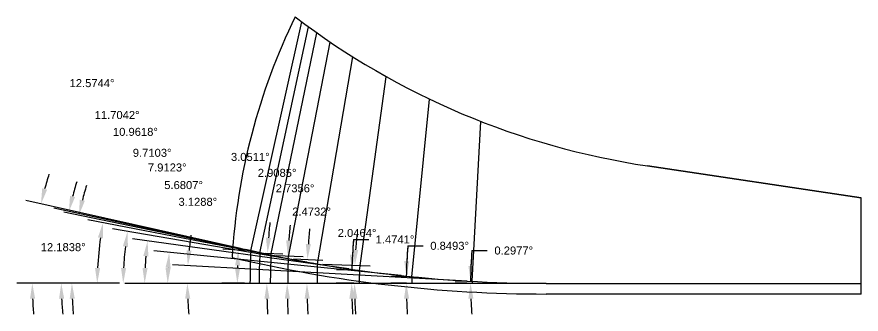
# Model space of a CAD drawing. Header units: inches. Extents: x 78 to 146, y -16.6 to 32.6.
# Drawn here: x 135.52 to 145.4, y -5.7 to -2.23 of the extents above; entities that cross this region are included whole.
import ezdxf

# ---------------------------------------------------------------- set-up
doc = ezdxf.new("R2010")
doc.units = ezdxf.units.IN
doc.header["$MEASUREMENT"] = 0
doc.header["$PDMODE"] = 35
doc.layers.get('Defpoints').update_dxf_attribs({"color": 10})
doc.layers.add('Blade_3', color=7, linetype='Continuous', true_color=0x00cc00)
doc.styles.get("Standard").update_dxf_attribs({"font": 'arial.ttf'})
doc.dimstyles.get("Standard").update_dxf_attribs({"dimtxt": 0.09375, "dimasz": 0.18, "dimexe": 0.18, "dimexo": 0.0625, "dimgap": 0.09, "dimtad": 0, "dimtih": 1, "dimtoh": 1, "dimdec": 4, "dimzin": 0, "dimdsep": 46, "dimtxsty": 'Standard', "dimcen": 0.09, "dimadec": 4, "dimazin": 0, "dimtfac": 1, "dimtdec": 4, "dimtofl": 0, "dimtmove": 0, "dimatfit": 3, "dimfxl": 1, "dimtolj": 1, "dimtzin": 0, "dimarcsym": 0})

# ---------------------------------------------------------------- blocks, each defined once
blk = doc.blocks.new('*D151')
at = {"layer": 'Blade_3', "color": 0, "lineweight": -2, "transparency": 16777216}
for p, q in [((140.8478, -4.9607), (141.0278, -4.9607)), ((140.7869, -5.3201), (140.6518, -5.3194)), ((140.7868, -5.3441), (140.6517, -5.3441))]:
    blk.add_line(p, q, dxfattribs=at)
for start, end in [(175.18924, 179.70228), (175.19012, 177.4462), (182.25608, 184.51216)]:
    blk.add_arc((145.4033, -5.3441), 4.5716, start, end, dxfattribs=at)
at = {"layer": 'Blade_3', "color": 0, "transparency": 16777216}
for points in [[(140.8663, -5.1412), (140.8063, -5.1397), (140.8318, -5.3204)], [(140.8053, -5.5247), (140.8653, -5.5235), (140.8317, -5.3441)]]:
    blk.add_solid(points, dxfattribs=at)
at = {"layer": 'Defpoints', "color": 0, "transparency": 16777216}
for p in [(140.8317, -5.3362), (140.8494, -5.3205), (140.8493, -5.3441), (145.4033, -5.3441)]:
    blk.add_point(p, dxfattribs=at)
at = {"layer": 'Blade_3', "color": 0, "transparency": 16777216, "insert": (141.3372, -4.9607), "char_height": 0.09375, "attachment_point": 5}
blk.add_mtext('\\A1;0.2977°', dxfattribs=at)
blk = doc.blocks.new('*D152')
at = {"layer": 'Blade_3', "color": 0, "lineweight": -2, "transparency": 16777216}
for p, q in [((140.0973, -4.9056), (140.2773, -4.9056)), ((140.082, -5.2652), (139.8998, -5.2625)), ((140.0814, -5.3441), (139.8992, -5.3441))]:
    blk.add_line(p, q, dxfattribs=at)
for start, end in [(175.2758, 179.15066), (175.27635, 177.21351), (181.93716, 183.87431)]:
    blk.add_arc((145.4033, -5.3441), 5.3242, start, end, dxfattribs=at)
at = {"layer": 'Blade_3', "color": 0, "transparency": 16777216}
for points in [[(140.1155, -5.0862), (140.0555, -5.0843), (140.0798, -5.2652)], [(140.0522, -5.5246), (140.1122, -5.5236), (140.0792, -5.3441)]]:
    blk.add_solid(points, dxfattribs=at)
at = {"layer": 'Defpoints', "color": 0, "transparency": 16777216}
for p in [(140.0792, -5.3178), (140.1445, -5.2662), (140.1439, -5.3441), (145.4033, -5.3441)]:
    blk.add_point(p, dxfattribs=at)
at = {"layer": 'Blade_3', "color": 0, "transparency": 16777216, "insert": (140.5867, -4.9056), "char_height": 0.09375, "attachment_point": 5}
blk.add_mtext('\\A1;0.8493°', dxfattribs=at)
blk = doc.blocks.new('*D153')
at = {"layer": 'Blade_3', "color": 0, "lineweight": -2, "transparency": 16777216}
for p, q in [((139.4619, -4.8313), (139.6419, -4.8313)), ((139.4681, -5.1914), (139.2618, -5.1861)), ((139.4661, -5.3441), (139.2598, -5.3441))]:
    blk.add_line(p, q, dxfattribs=at)
for start, end in [(175.0666, 178.52588), (175.067, 176.79644), (181.72944, 183.45889)]:
    blk.add_arc((145.4033, -5.3441), 5.9636, start, end, dxfattribs=at)
at = {"layer": 'Blade_3', "color": 0, "transparency": 16777216}
for points in [[(139.4791, -5.0121), (139.4191, -5.0096), (139.4418, -5.1907)], [(139.4125, -5.5246), (139.4725, -5.5236), (139.4398, -5.3441)]]:
    blk.add_solid(points, dxfattribs=at)
at = {"layer": 'Defpoints', "color": 0, "transparency": 16777216}
for p in [(139.5305, -5.193), (139.44, -5.293), (139.5286, -5.3441), (145.4033, -5.3441)]:
    blk.add_point(p, dxfattribs=at)
at = {"layer": 'Blade_3', "color": 0, "transparency": 16777216, "insert": (139.9469, -4.8313), "char_height": 0.09375, "attachment_point": 5}
blk.add_mtext('\\A1;1.4741°', dxfattribs=at)
blk = doc.blocks.new('*D154')
at = {"layer": 'Blade_3', "color": 0, "lineweight": -2, "transparency": 16777216}
for p, q in [((139.1007, -5.1189), (139.6574, -5.1388)), ((139.0967, -5.3441), (139.6537, -5.3441))]:
    blk.add_line(p, q, dxfattribs=at)
for start, end in [(174.4749, 176.21424), (181.73934, 183.47868)]:
    blk.add_arc((145.4033, -5.3441), 5.9296, start, end, dxfattribs=at)
at = {"layer": 'Blade_3', "color": 0, "transparency": 16777216}
for points in [[(139.5166, -4.9541), (139.4567, -4.9511), (139.4775, -5.1324)], [(139.4464, -5.5246), (139.5064, -5.5236), (139.4737, -5.3441)]]:
    blk.add_solid(points, dxfattribs=at)
at = {"layer": 'Defpoints', "color": 0, "transparency": 16777216}
for p in [(139.0383, -5.1167), (139.4741, -5.2735), (139.0342, -5.3441), (145.4033, -5.3441)]:
    blk.add_point(p, dxfattribs=at)
at = {"layer": 'Blade_3', "color": 0, "transparency": 16777216, "insert": (139.503, -4.7557), "char_height": 0.09375, "attachment_point": 5}
blk.add_mtext('\\A1;2.0464°', dxfattribs=at)
blk = doc.blocks.new('*D155')
at = {"layer": 'Blade_3', "color": 0, "lineweight": -2, "transparency": 16777216}
for p, q in [((138.7596, -5.0572), (139.1022, -5.072)), ((138.7534, -5.3441), (139.0964, -5.3441))]:
    blk.add_line(p, q, dxfattribs=at)
for start, end in [(174.34704, 175.93693), (181.58989, 183.17977)]:
    blk.add_arc((145.4033, -5.3441), 6.487, start, end, dxfattribs=at)
at = {"layer": 'Blade_3', "color": 0, "transparency": 16777216}
for points in [[(138.9626, -4.8862), (138.9027, -4.8828), (138.9224, -5.0642)], [(138.8889, -5.5245), (138.9488, -5.5237), (138.9164, -5.3441)]]:
    blk.add_solid(points, dxfattribs=at)
at = {"layer": 'Defpoints', "color": 0, "transparency": 16777216}
for p in [(138.6971, -5.0545), (138.917, -5.2508), (138.6909, -5.3441), (145.4033, -5.3441)]:
    blk.add_point(p, dxfattribs=at)
at = {"layer": 'Blade_3', "color": 0, "transparency": 16777216, "insert": (138.9708, -4.5054), "char_height": 0.09375, "attachment_point": 5}
blk.add_mtext('\\A1;2.4732°', dxfattribs=at)
blk = doc.blocks.new('*D156')
at = {"layer": 'Blade_3', "color": 0, "lineweight": -2, "transparency": 16777216}
blk.add_line((140.7246, -5.3136), (137.3424, -5.1288), dxfattribs=at)
for start, end in [(171.39338, 174.13229), (182.73891, 185.47782)]:
    blk.add_arc((141.2823, -5.3441), 3.7658, start, end, dxfattribs=at)
at = {"layer": 'Blade_3', "color": 0, "transparency": 16777216}
for points in [[(137.5661, -4.9615), (137.5063, -4.9568), (137.5221, -5.1386)], [(137.4908, -5.5248), (137.5508, -5.5234), (137.5165, -5.3441)]]:
    blk.add_solid(points, dxfattribs=at)
at = {"layer": 'Defpoints', "color": 0, "transparency": 16777216}
for p in [(137.5171, -5.2756), (140.787, -5.317), (140.9118, -5.3239), (136.783, -5.3441), (141.7158, -5.3441)]:
    blk.add_point(p, dxfattribs=at)
at = {"layer": 'Blade_3', "color": 0, "transparency": 16777216, "insert": (137.639, -4.3914), "char_height": 0.09375, "attachment_point": 5}
blk.add_mtext('\\A1;3.1288°', dxfattribs=at)
blk = doc.blocks.new('*D157')
at = {"layer": 'Blade_3', "color": 0, "lineweight": -2, "transparency": 16777216}
blk.add_line((140.0201, -5.2538), (137.1251, -4.9658), dxfattribs=at)
blk.add_arc((140.9282, -5.3441), 3.6419, 177.15148, 177.16785, dxfattribs=at)
at = {"layer": 'Blade_3', "color": 0, "transparency": 16777216}
for points in [[(137.2609, -5.1609), (137.3208, -5.1654), (137.3042, -4.9836)], [(137.3208, -5.1649), (137.2608, -5.1634), (137.2864, -5.3441)]]:
    blk.add_solid(points, dxfattribs=at)
at = {"layer": 'Defpoints', "color": 0, "transparency": 16777216}
for p in [(137.2883, -5.2238), (140.0823, -5.26), (140.2067, -5.2723), (136.783, -5.3441), (141.7158, -5.3441)]:
    blk.add_point(p, dxfattribs=at)
at = {"layer": 'Blade_3', "color": 0, "transparency": 16777216, "insert": (137.4723, -4.1954), "char_height": 0.09375, "attachment_point": 5}
blk.add_mtext('\\A1;5.6807°', dxfattribs=at)
blk = doc.blocks.new('*D158')
at = {"layer": 'Blade_3', "color": 0, "lineweight": -2, "transparency": 16777216}
blk.add_line((139.4067, -5.1758), (136.8726, -4.8236), dxfattribs=at)
blk.add_arc((140.618, -5.3441), 3.6014, 174.95174, 177.13599, dxfattribs=at)
at = {"layer": 'Blade_3', "color": 0, "transparency": 16777216}
for points in [[(137.0008, -5.0238), (137.0604, -5.0306), (137.0509, -4.8484)], [(137.0511, -5.1649), (136.9911, -5.1634), (137.0166, -5.3441)]]:
    blk.add_solid(points, dxfattribs=at)
at = {"layer": 'Defpoints', "color": 0, "transparency": 16777216}
for p in [(137.0204, -5.1784), (139.4686, -5.1844), (139.5924, -5.2016), (136.783, -5.3441), (141.7158, -5.3441)]:
    blk.add_point(p, dxfattribs=at)
at = {"layer": 'Blade_3', "color": 0, "transparency": 16777216, "insert": (137.281, -3.9896), "char_height": 0.09375, "attachment_point": 5}
blk.add_mtext('\\A1;7.9123°', dxfattribs=at)
blk = doc.blocks.new('*D159')
at = {"layer": 'Blade_3', "color": 0, "lineweight": -2, "transparency": 16777216}
for p, q in [((138.9151, -5.0956), (136.6395, -4.7062)), ((136.7205, -5.3441), (136.5853, -5.3441))]:
    blk.add_line(p, q, dxfattribs=at)
blk.add_arc((140.3674, -5.3441), 3.6021, 173.15316, 177.13657, dxfattribs=at)
at = {"layer": 'Blade_3', "color": 0, "transparency": 16777216}
for points in [[(136.7613, -4.9104), (136.8207, -4.919), (136.8169, -4.7366)], [(136.7998, -5.1649), (136.7398, -5.1634), (136.7653, -5.3441)]]:
    blk.add_solid(points, dxfattribs=at)
at = {"layer": 'Defpoints', "color": 0, "transparency": 16777216}
for p in [(138.9767, -5.1061), (139.0999, -5.1272), (136.7711, -5.1407), (136.783, -5.3441), (141.7158, -5.3441)]:
    blk.add_point(p, dxfattribs=at)
at = {"layer": 'Blade_3', "color": 0, "transparency": 16777216, "insert": (137.1045, -3.8181), "char_height": 0.09375, "attachment_point": 5}
blk.add_mtext('\\A1;9.7103°', dxfattribs=at)
blk = doc.blocks.new('*D160')
at = {"layer": 'Blade_3', "color": 0, "lineweight": -2, "transparency": 16777216}
for p, q in [((138.5744, -5.0307), (136.3527, -4.6004)), ((136.7205, -5.3441), (136.2813, -5.3441))]:
    blk.add_line(p, q, dxfattribs=at)
blk.add_arc((140.1926, -5.3441), 3.7313, 171.80242, 177.23573, dxfattribs=at)
at = {"layer": 'Blade_3', "color": 0, "transparency": 16777216}
for points in [[(136.4699, -4.8071), (136.529, -4.8171), (136.5294, -4.6346)], [(136.4956, -5.1649), (136.4357, -5.1634), (136.4613, -5.3441)]]:
    blk.add_solid(points, dxfattribs=at)
at = {"layer": 'Defpoints', "color": 0, "transparency": 16777216}
for p in [(136.4689, -5.1063), (138.6358, -5.0426), (138.7585, -5.0663), (136.783, -5.3441), (141.7158, -5.3441)]:
    blk.add_point(p, dxfattribs=at)
at = {"layer": 'Blade_3', "color": 0, "transparency": 16777216, "insert": (136.9084, -3.5731), "char_height": 0.09375, "attachment_point": 5}
blk.add_mtext('\\A1;10.9618°', dxfattribs=at)
blk = doc.blocks.new('*D179')
at = {"layer": 'Blade_3', "color": 0, "lineweight": -2, "transparency": 16777216}
for p, q in [((138.1377, -4.9361), (135.6276, -4.3762)), ((136.7205, -5.3441), (135.521, -5.3441))]:
    blk.add_line(p, q, dxfattribs=at)
for start, end in [(162.59004, 165.00784), (182.4178, 184.83561)]:
    blk.add_arc((139.9668, -5.3441), 4.2659, start, end, dxfattribs=at)
at = {"layer": 'Blade_3', "color": 0, "transparency": 16777216}
for points in [[(135.8753, -4.2477), (135.817, -4.2335), (135.8033, -4.4154)], [(135.6748, -5.5247), (135.7348, -5.5234), (135.701, -5.3441)]]:
    blk.add_solid(points, dxfattribs=at)
at = {"layer": 'Defpoints', "color": 0, "transparency": 16777216}
for p in [(135.7124, -5.0323), (138.1987, -4.9497), (138.3208, -4.977), (136.783, -5.3441), (141.7158, -5.3441)]:
    blk.add_point(p, dxfattribs=at)
at = {"layer": 'Blade_3', "color": 0, "transparency": 16777216, "insert": (136.4007, -3.0031), "char_height": 0.09375, "attachment_point": 5}
blk.add_mtext('\\A1;12.5744°', dxfattribs=at)
blk = doc.blocks.new('*D180')
at = {"layer": 'Blade_3', "color": 0, "lineweight": -2, "transparency": 16777216}
for p, q in [((138.1973, -4.96), (137.9325, -4.9459)), ((138.1871, -5.3441), (137.9219, -5.3441))]:
    blk.add_line(p, q, dxfattribs=at)
blk.add_arc((145.4033, -5.3441), 7.3014, 178.36139, 178.58747, dxfattribs=at)
at = {"layer": 'Blade_3', "color": 0, "transparency": 16777216}
for points in [[(138.0749, -5.1341), (138.1349, -5.1366), (138.1122, -4.9555)], [(138.1341, -5.1645), (138.0741, -5.1638), (138.1019, -5.3441)]]:
    blk.add_solid(points, dxfattribs=at)
at = {"layer": 'Defpoints', "color": 0, "transparency": 16777216}
for p in [(138.2598, -4.9633), (138.103, -5.2145), (138.2496, -5.3441), (145.4033, -5.3441)]:
    blk.add_point(p, dxfattribs=at)
at = {"layer": 'Blade_3', "color": 0, "transparency": 16777216, "insert": (138.2531, -3.8661), "char_height": 0.09375, "attachment_point": 5}
blk.add_mtext('\\A1;3.0511°', dxfattribs=at)
blk = doc.blocks.new('*D196')
at = {"layer": 'Blade_3', "color": 0, "lineweight": -2, "transparency": 16777216}
for p, q in [((138.4266, -4.9998), (136.0703, -4.5116)), ((136.7205, -5.3441), (135.985, -5.3441))]:
    blk.add_line(p, q, dxfattribs=at)
for start, end in [(163.03853, 165.66718), (182.62865, 185.25731)]:
    blk.add_arc((140.0887, -5.3441), 3.9237, start, end, dxfattribs=at)
at = {"layer": 'Blade_3', "color": 0, "transparency": 16777216}
for points in [[(136.3164, -4.3795), (136.2579, -4.366), (136.2466, -4.5482)], [(136.1391, -5.5248), (136.1991, -5.5234), (136.165, -5.3441)]]:
    blk.add_solid(points, dxfattribs=at)
at = {"layer": 'Defpoints', "color": 0, "transparency": 16777216}
for p in [(138.4878, -5.0125), (138.5049, -5.016), (136.1741, -5.0772), (136.783, -5.3441), (141.7158, -5.3441)]:
    blk.add_point(p, dxfattribs=at)
at = {"layer": 'Blade_3', "color": 0, "transparency": 16777216, "insert": (136.6942, -3.3761), "char_height": 0.09375, "attachment_point": 5}
blk.add_mtext('\\A1;11.7042°', dxfattribs=at)
blk = doc.blocks.new('*D197')
at = {"layer": 'Blade_3', "color": 0, "lineweight": -2, "transparency": 16777216}
for p, q in [((138.5579, -5.017), (138.8722, -5.0321)), ((138.5501, -5.3441), (138.8648, -5.3441))]:
    blk.add_line(p, q, dxfattribs=at)
for start, end in [(174.1942, 175.72929), (181.53509, 183.07017)]:
    blk.add_arc((145.4033, -5.3441), 6.7185, start, end, dxfattribs=at)
at = {"layer": 'Blade_3', "color": 0, "transparency": 16777216}
for points in [[(138.7334, -4.8456), (138.6735, -4.842), (138.6924, -5.0235)], [(138.6572, -5.5245), (138.7172, -5.5237), (138.6848, -5.3441)]]:
    blk.add_solid(points, dxfattribs=at)
at = {"layer": 'Defpoints', "color": 0, "transparency": 16777216}
for p in [(138.4955, -5.014), (138.6856, -5.2372), (138.4876, -5.3441), (145.4033, -5.3441)]:
    blk.add_point(p, dxfattribs=at)
at = {"layer": 'Blade_3', "color": 0, "transparency": 16777216, "insert": (138.7773, -4.2331), "char_height": 0.09375, "attachment_point": 5}
blk.add_mtext('\\A1;2.7356°', dxfattribs=at)
blk = doc.blocks.new('*D201')
at = {"layer": 'Blade_3', "color": 0, "lineweight": -2, "transparency": 16777216}
for p, q in [((138.275, -4.967), (135.9544, -4.466)), ((136.7205, -5.3441), (135.8607, -5.3441))]:
    blk.add_line(p, q, dxfattribs=at)
for start, end in [(162.63435, 165.22527), (182.59092, 185.18183)]:
    blk.add_arc((140.0216, -5.3441), 3.9809, start, end, dxfattribs=at)
at = {"layer": 'Blade_3', "color": 0, "transparency": 16777216}
for points in [[(136.2015, -4.3359), (136.1431, -4.3219), (136.1303, -4.504)], [(136.0148, -5.5248), (136.0747, -5.5234), (136.0407, -5.3441)]]:
    blk.add_solid(points, dxfattribs=at)
at = {"layer": 'Defpoints', "color": 0, "transparency": 16777216}
for p in [(136.0806, -4.7817), (138.3361, -4.9802), (138.3948, -4.9929), (136.783, -5.3441), (141.7158, -5.3441)]:
    blk.add_point(p, dxfattribs=at)
at = {"layer": 'Blade_3', "color": 0, "transparency": 16777216, "insert": (136.0632, -4.9217), "char_height": 0.09375, "attachment_point": 5}
blk.add_mtext('\\A1;12.1838°', dxfattribs=at)
blk = doc.blocks.new('*D202')
at = {"layer": 'Blade_3', "color": 0, "lineweight": -2, "transparency": 16777216}
for p, q in [((138.4279, -4.9897), (138.6349, -5.0002)), ((138.4189, -5.3441), (138.6262, -5.3441))]:
    blk.add_line(p, q, dxfattribs=at)
for start, end in [(174.1266, 175.60903), (181.48243, 182.96486)]:
    blk.add_arc((145.4033, -5.3441), 6.9572, start, end, dxfattribs=at)
at = {"layer": 'Blade_3', "color": 0, "transparency": 16777216}
for points in [[(138.4965, -4.8134), (138.4366, -4.8096), (138.4551, -4.9911)], [(138.4185, -5.5245), (138.4785, -5.5237), (138.4462, -5.3441)]]:
    blk.add_solid(points, dxfattribs=at)
at = {"layer": 'Defpoints', "color": 0, "transparency": 16777216}
for p in [(138.3654, -4.9865), (138.4472, -5.2264), (138.3564, -5.3441), (145.4033, -5.3441)]:
    blk.add_point(p, dxfattribs=at)
at = {"layer": 'Blade_3', "color": 0, "transparency": 16777216, "insert": (138.5671, -4.0525), "char_height": 0.09375, "attachment_point": 5}
blk.add_mtext('\\A1;2.9085°', dxfattribs=at)

msp = doc.modelspace()

# ---------------------------------------------------------------- linework, layer by layer
for p, q in [((142.90334, -3.97049), (145.40334, -4.34412)), ((145.40334, -4.34412), (142.90334, -3.97049)), ((145.40334, -5.34412), (145.40334, -4.34412)), ((141.71584, -5.34412), (136.78297, -5.34412)), ((145.40334, -5.46912), (145.40334, -5.34412)), ((145.40334, -5.46912), (141.71584, -5.46912))]:
    msp.add_line(p, q)
at = {"color": 1}
msp.add_line((141.71584, -5.34412), (145.40334, -5.34412), dxfattribs=at)
for centre, radius, start, end in [((145.40334, -5.46912), 7.375, 153.928624, 176.674678), ((144.23362, 4.93065), 9, 232.692296, 261.5), ((141.71584, 10.53088), 16, 256.721022, 270)]:
    msp.add_arc(centre, radius, start, end)
msp.add_arc((141.71584, 10.53088), 15.875, 256.721022, 270, dxfattribs=at)
at = {"layer": 'Blade_3'}
for p, q in [((138.25975, -4.96335), (138.8568, -2.28667)), ((138.36544, -4.98654), (138.93581, -2.34487)), ((138.49546, -5.01405), (139.03384, -2.41525)), ((138.69712, -5.05447), (139.18768, -2.52176)), ((139.03827, -5.11668), (139.45274, -2.69452)), ((139.53054, -5.19299), (139.84546, -2.92708)), ((140.14447, -5.26616), (140.3511, -3.18883)), ((140.84937, -5.32046), (140.95164, -3.4496)), ((138.32075, -4.97695), (138.19875, -4.94974)), ((138.33612, -4.98021), (138.39476, -4.99288)), ((138.48782, -5.01247), (138.50493, -5.01601)), ((138.63576, -5.04258), (138.75848, -5.06635)), ((138.97666, -5.10614), (139.09987, -5.12722)), ((139.46864, -5.18439), (139.59245, -5.20159)), ((140.08227, -5.25997), (140.20666, -5.27234)), ((140.78696, -5.31705), (140.91178, -5.32387))]:
    msp.add_line(p, q, dxfattribs=at)
for radius, start in [(7.15373, 176.948866), (7.04698, 177.091463), (6.91576, 177.264376), (6.71247, 177.526817), (6.36913, 177.953576), (5.87474, 178.525884), (5.25945, 179.150662), (4.55403, 179.702276)]:
    msp.add_arc((145.40334, -5.34412), radius, start, 180, dxfattribs=at)

# ---------------------------------------------------------------- dimensions: what is measured, and where the dimension line sits
for base, line1, line2, picture, middle in [((135.7123722, -5.0323314), ((141.7158391, -5.3441202), (136.7829724, -5.3441202)), ((138.3207512, -4.976954), (138.1987494, -4.9497407)), '*D179', (136.4007037, -3.0031051)), ((136.17409109, -5.07715129), ((141.7158391, -5.34412021), (136.78297238, -5.34412021)), ((138.48782108, -5.01246559), (138.50492944, -5.01600986)), '*D196', (136.69423219, -3.37611115)), ((136.4689006, -5.1063256), ((141.7158391, -5.3441202), (136.7829724, -5.3441202)), ((138.6357636, -5.0425805), (138.7584828, -5.0663499)), '*D160', (136.9083995, -3.5731044)), ((136.7710551, -5.1407393), ((141.7158391, -5.3441202), (136.7829724, -5.3441202)), ((138.9766617, -5.1061416), (139.0998709, -5.1272249)), '*D159', (137.1045277, -3.8181057)), ((137.0204249, -5.1784023), ((141.7158391, -5.3441202), (136.7829724, -5.3441202)), ((139.4686355, -5.1843869), (139.5924455, -5.201594)), '*D158', (137.2810428, -3.9896066)), ((137.288348, -5.223783), ((141.715839, -5.34412), (136.782972, -5.34412)), ((140.082274, -5.259972), (140.20666, -5.272345)), '*D157', (137.472268, -4.195408)), ((137.5170945, -5.2755764), ((141.7158391, -5.3441202), (136.7829724, -5.3441202)), ((140.7869638, -5.3170451), (140.9117775, -5.3238676)), '*D156', (137.6389764, -4.3914087))]:
    dim = msp.add_angular_dim_2l(base=base, line1=line1, line2=line2, dimstyle='Standard', dxfattribs=at)
    dim.commit()
    dim.dimension.update_dxf_attribs({"geometry": picture, "text_midpoint": middle, "dimtype": 162})
for base, center, p1, p2, picture, middle in [((138.10305, -5.21452), (145.40334, -5.34412), (138.25975, -4.96335), (138.24961, -5.34412), '*D180', (138.25306, -3.8661)), ((138.447159, -5.226402), (145.403339, -5.34412), (138.36544, -4.986544), (138.356362, -5.34412), '*D202', (138.56711, -4.052508)), ((138.68564, -5.2372), (145.40334, -5.34412), (138.49546, -5.01405), (138.48758, -5.34412), '*D197', (138.77729, -4.23312)), ((138.917025, -5.250786), (145.403339, -5.34412), (138.697123, -5.054465), (138.690871, -5.34412), '*D155', (138.970797, -4.505433)), ((139.474125, -5.273526), (145.403339, -5.34412), (139.038266, -5.116683), (139.034204, -5.34412), '*D154', (139.502974, -4.755684))]:
    dim = msp.add_angular_dim_3p(base=base, center=center, p1=p1, p2=p2, dimstyle='Standard', dxfattribs=at)
    dim.commit()
    dim.dimension.update_dxf_attribs({"geometry": picture, "text_midpoint": middle, "dimtype": 165})
dim = msp.add_angular_dim_2l(base=(136.0806153, -4.7816587), line1=((141.7158391, -5.3441202), (136.7829724, -5.3441202)), line2=((138.3361159, -4.9802129), (138.3947644, -4.9928758)), dimstyle='Standard', dxfattribs=at)
dim.commit()
dim.dimension.update_dxf_attribs({"geometry": '*D201', "text_midpoint": (136.0631599, -4.9216548)})
for base, p1, p2, picture, middle in [((139.44, -5.29298), (139.53054, -5.19299), (139.5286, -5.34412), '*D153', (139.94687, -4.83127)), ((140.07924, -5.31781), (140.14447, -5.26616), (140.14389, -5.34412), '*D152', (140.58667, -4.90562)), ((140.83174, -5.3362), (140.84937, -5.32046), (140.84931, -5.34412), '*D151', (141.33725, -4.96072))]:
    dim = msp.add_angular_dim_3p(base=base, center=(145.40334, -5.34412), p1=p1, p2=p2, dimstyle='Standard', dxfattribs=at)
    dim.commit()
    dim.dimension.update_dxf_attribs({"geometry": picture, "text_midpoint": middle})

doc.saveas('drawing.dxf')
